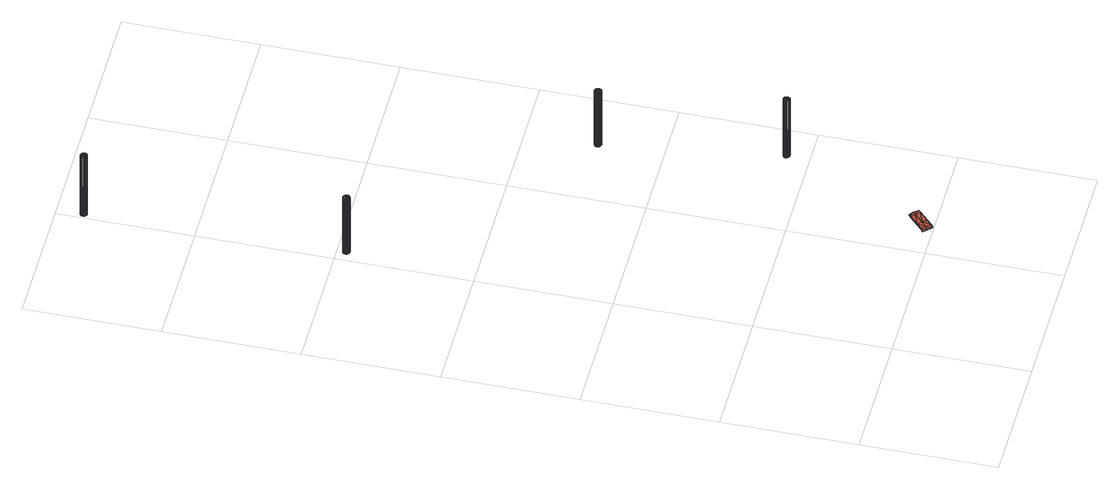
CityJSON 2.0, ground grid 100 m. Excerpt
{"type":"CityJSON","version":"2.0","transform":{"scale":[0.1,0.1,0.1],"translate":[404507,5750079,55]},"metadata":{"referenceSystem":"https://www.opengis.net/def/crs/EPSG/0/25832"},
"CityObjects":{
"building1":{"type":"Building","attributes":{"Geometrietyp2DReferenz":"1000","Gemeindeschluessel":"05515000","function":"51002_1251","roofType":"9999","measuredHeight":52.26},"geometry":[{"type":"Solid","lod":"2","boundaries":[[[[0,1,2]],[[1,3,2]],[[4,5,0]],[[5,1,0]],[[6,7,4]],[[7,5,4]],[[8,9,6]],[[9,7,6]],[[10,11,8]],[[11,9,8]],[[12,13,10]],[[13,11,10]],[[14,15,12]],[[15,13,12]],[[16,17,14]],[[17,15,14]],[[18,19,16]],[[19,17,16]],[[20,21,18]],[[21,19,18]],[[22,23,20]],[[23,21,20]],[[24,25,22]],[[25,23,22]],[[26,27,24]],[[27,25,24]],[[28,29,26]],[[29,27,26]],[[30,31,28]],[[31,29,28]],[[32,33,30]],[[33,31,30]],[[34,35,32]],[[35,33,32]],[[36,37,34]],[[37,35,34]],[[38,39,36]],[[39,37,36]],[[2,3,38]],[[3,39,38]],[[3,1,39]],[[1,5,39]],[[5,7,39]],[[7,9,39]],[[9,11,39]],[[11,13,39]],[[13,15,39]],[[15,17,39]],[[17,19,39]],[[19,21,39]],[[21,23,39]],[[23,25,39]],[[25,27,39]],[[27,29,39]],[[29,31,39]],[[31,33,39]],[[33,35,39]],[[35,37,39]],[[0,2,4]],[[2,38,4]],[[38,36,4]],[[30,28,4]],[[36,34,4]],[[34,32,4]],[[32,30,4]],[[28,26,4]],[[26,24,4]],[[24,22,4]],[[22,20,4]],[[20,18,4]],[[18,16,4]],[[16,14,4]],[[14,12,4]],[[12,10,4]],[[10,8,4]],[[8,6,4]]]],"semantics":{"surfaces":[{"type":"WallSurface"},{"type":"GroundSurface"},{"type":"RoofSurface"}],"values":[[0,0,0,0,0,0,0,0,0,0,0,0,0,0,0,0,0,0,0,0,0,0,0,0,0,0,0,0,0,0,0,0,0,0,0,0,0,0,0,0,1,1,1,1,1,1,1,1,1,1,1,1,1,1,1,1,1,1,2,2,2,2,2,2,2,2,2,2,2,2,2,2,2,2,2,2]]}}]},
"building2":{"type":"Building","attributes":{"Geometrietyp2DReferenz":"2000","Gemeindeschluessel":"05515000","function":"53001_1800","roofType":"9999","measuredHeight":1},"geometry":[{"type":"Solid","lod":"2","boundaries":[[[[40,41,42]],[[41,43,42]],[[44,45,40]],[[45,41,40]],[[46,47,44]],[[47,45,44]],[[48,49,46]],[[49,47,46]],[[50,51,48]],[[51,49,48]],[[52,53,50]],[[53,51,50]],[[54,55,52]],[[55,53,52]],[[56,57,54]],[[57,55,54]],[[58,59,56]],[[59,57,56]],[[60,61,58]],[[61,59,58]],[[62,63,60]],[[63,61,60]],[[64,65,62]],[[65,63,62]],[[42,43,64]],[[43,65,64]],[[45,66,41]],[[41,66,43]],[[49,67,47]],[[47,67,45]],[[45,67,66]],[[51,68,67]],[[51,67,49]],[[53,55,68]],[[53,68,51]],[[66,63,43]],[[43,63,65]],[[67,61,66]],[[66,61,63]],[[68,59,61]],[[68,61,67]],[[55,57,59]],[[55,59,68]],[[44,40,69]],[[40,42,69]],[[48,46,70]],[[46,44,70]],[[44,69,70]],[[50,70,71]],[[50,48,70]],[[52,71,54]],[[52,50,71]],[[69,42,62]],[[42,64,62]],[[70,69,60]],[[69,62,60]],[[71,60,58]],[[71,70,60]],[[54,58,56]],[[54,71,58]]]],"semantics":{"surfaces":[{"type":"WallSurface"},{"type":"GroundSurface"},{"type":"RoofSurface"}],"values":[[0,0,0,0,0,0,0,0,0,0,0,0,0,0,0,0,0,0,0,0,0,0,0,0,0,0,1,1,1,1,1,1,1,1,1,1,1,1,1,1,1,1,1,2,2,2,2,2,2,2,2,2,2,2,2,2,2,2,2,2]]}}]},
"building3":{"type":"Building","attributes":{"Geometrietyp2DReferenz":"1000","Gemeindeschluessel":"05515000","function":"51002_1251","roofType":"9999","measuredHeight":55.97},"geometry":[{"type":"Solid","lod":"2","boundaries":[[[[72,73,74]],[[73,75,74]],[[76,77,72]],[[77,73,72]],[[78,79,76]],[[79,77,76]],[[80,81,78]],[[81,79,78]],[[82,83,80]],[[83,81,80]],[[84,85,82]],[[85,83,82]],[[86,87,84]],[[87,85,84]],[[88,89,86]],[[89,87,86]],[[90,91,88]],[[91,89,88]],[[92,93,90]],[[93,91,90]],[[94,95,92]],[[95,93,92]],[[96,97,94]],[[97,95,94]],[[98,99,96]],[[99,97,96]],[[100,101,98]],[[101,99,98]],[[102,103,100]],[[103,101,100]],[[104,105,102]],[[105,103,102]],[[106,107,104]],[[107,105,104]],[[108,109,106]],[[109,107,106]],[[110,111,108]],[[111,109,108]],[[74,75,110]],[[75,111,110]],[[75,73,111]],[[73,77,111]],[[77,79,111]],[[79,81,111]],[[81,83,111]],[[83,85,111]],[[85,87,111]],[[87,89,111]],[[89,91,111]],[[91,93,111]],[[93,95,111]],[[95,97,111]],[[103,105,111]],[[97,99,111]],[[99,101,111]],[[101,103,111]],[[105,107,111]],[[107,109,111]],[[72,74,76]],[[74,110,76]],[[110,108,76]],[[108,106,76]],[[106,104,76]],[[104,102,76]],[[102,100,76]],[[100,98,76]],[[98,96,76]],[[96,94,76]],[[94,92,76]],[[92,90,76]],[[90,88,76]],[[88,86,76]],[[86,84,76]],[[84,82,76]],[[82,80,76]],[[80,78,76]]]],"semantics":{"surfaces":[{"type":"WallSurface"},{"type":"GroundSurface"},{"type":"RoofSurface"}],"values":[[0,0,0,0,0,0,0,0,0,0,0,0,0,0,0,0,0,0,0,0,0,0,0,0,0,0,0,0,0,0,0,0,0,0,0,0,0,0,0,0,1,1,1,1,1,1,1,1,1,1,1,1,1,1,1,1,1,1,2,2,2,2,2,2,2,2,2,2,2,2,2,2,2,2,2,2]]}}]},
"building4":{"type":"Building","attributes":{"Geometrietyp2DReferenz":"1000","Gemeindeschluessel":"05515000","function":"51002_1251","roofType":"9999","measuredHeight":53.88},"geometry":[{"type":"Solid","lod":"2","boundaries":[[[[112,113,114]],[[113,115,114]],[[116,117,112]],[[117,113,112]],[[118,119,116]],[[119,117,116]],[[120,121,118]],[[121,119,118]],[[122,123,120]],[[123,121,120]],[[124,125,122]],[[125,123,122]],[[126,127,124]],[[127,125,124]],[[128,129,126]],[[129,127,126]],[[130,131,128]],[[131,129,128]],[[132,133,130]],[[133,131,130]],[[134,135,132]],[[135,133,132]],[[136,137,134]],[[137,135,134]],[[138,139,136]],[[139,137,136]],[[140,141,138]],[[141,139,138]],[[142,143,140]],[[143,141,140]],[[144,145,142]],[[145,143,142]],[[146,147,144]],[[147,145,144]],[[148,149,146]],[[149,147,146]],[[150,151,148]],[[151,149,148]],[[114,115,150]],[[115,151,150]],[[115,113,151]],[[113,117,151]],[[117,119,151]],[[119,121,151]],[[121,123,151]],[[123,125,151]],[[125,127,151]],[[127,129,151]],[[129,131,151]],[[131,133,151]],[[133,135,151]],[[135,137,151]],[[137,139,151]],[[139,141,151]],[[141,143,151]],[[143,145,151]],[[145,147,151]],[[147,149,151]],[[112,114,116]],[[114,150,116]],[[150,148,116]],[[148,146,116]],[[146,144,116]],[[144,142,116]],[[142,140,116]],[[140,138,116]],[[138,136,116]],[[136,134,116]],[[134,132,116]],[[132,130,116]],[[130,128,116]],[[128,126,116]],[[126,124,116]],[[124,122,116]],[[122,120,116]],[[120,118,116]]]],"semantics":{"surfaces":[{"type":"WallSurface"},{"type":"GroundSurface"},{"type":"RoofSurface"}],"values":[[0,0,0,0,0,0,0,0,0,0,0,0,0,0,0,0,0,0,0,0,0,0,0,0,0,0,0,0,0,0,0,0,0,0,0,0,0,0,0,0,1,1,1,1,1,1,1,1,1,1,1,1,1,1,1,1,1,1,2,2,2,2,2,2,2,2,2,2,2,2,2,2,2,2,2,2]]}}]},
"building5":{"type":"Building","attributes":{"Geometrietyp2DReferenz":"1000","Gemeindeschluessel":"05515000","function":"51002_1251","roofType":"9999","measuredHeight":51.57},"geometry":[{"type":"Solid","lod":"2","boundaries":[[[[152,153,154]],[[153,155,154]],[[156,157,152]],[[157,153,152]],[[158,159,156]],[[159,157,156]],[[160,161,158]],[[161,159,158]],[[162,163,160]],[[163,161,160]],[[164,165,162]],[[165,163,162]],[[166,167,164]],[[167,165,164]],[[168,169,166]],[[169,167,166]],[[170,171,168]],[[171,169,168]],[[172,173,170]],[[173,171,170]],[[174,175,172]],[[175,173,172]],[[176,177,174]],[[177,175,174]],[[178,179,176]],[[179,177,176]],[[180,181,178]],[[181,179,178]],[[182,183,180]],[[183,181,180]],[[184,185,182]],[[185,183,182]],[[186,187,184]],[[187,185,184]],[[188,189,186]],[[189,187,186]],[[190,191,188]],[[191,189,188]],[[154,155,190]],[[155,191,190]],[[155,153,191]],[[153,157,191]],[[157,159,191]],[[159,161,191]],[[161,163,191]],[[163,165,191]],[[165,167,191]],[[167,169,191]],[[169,171,191]],[[171,173,191]],[[173,175,191]],[[175,177,191]],[[177,179,191]],[[179,181,191]],[[181,183,191]],[[183,185,191]],[[185,187,191]],[[187,189,191]],[[152,154,156]],[[154,190,156]],[[190,188,156]],[[188,186,156]],[[186,184,156]],[[184,182,156]],[[182,180,156]],[[180,178,156]],[[178,176,156]],[[176,174,156]],[[174,172,156]],[[172,170,156]],[[170,168,156]],[[168,166,156]],[[166,164,156]],[[164,162,156]],[[162,160,156]],[[160,158,156]]]],"semantics":{"surfaces":[{"type":"WallSurface"},{"type":"GroundSurface"},{"type":"RoofSurface"}],"values":[[0,0,0,0,0,0,0,0,0,0,0,0,0,0,0,0,0,0,0,0,0,0,0,0,0,0,0,0,0,0,0,0,0,0,0,0,0,0,0,0,1,1,1,1,1,1,1,1,1,1,1,1,1,1,1,1,1,1,2,2,2,2,2,2,2,2,2,2,2,2,2,2,2,2,2,2]]}}]}
},
"vertices":[
[106,3944,532],[106,3944,9],[101,3951,532],[101,3951,9],[108,3937,532],[108,3937,9],[108,3929,532],[108,3929,9],[106,3922,532],[106,3922,9],[101,3915,532],[101,3915,9],[95,3911,532],[95,3911,9],[87,3908,532],[87,3908,9],[80,3908,532],[80,3908,9],[72,3911,532],[72,3911,9],[66,3915,532],[66,3915,9],[61,3922,532],[61,3922,9],[59,3929,532],[59,3929,9],[59,3937,532],[59,3937,9],[61,3944,532],[61,3944,9],[66,3951,532],[66,3951,9],[72,3955,532],[72,3955,9],[80,3958,532],[80,3958,9],[87,3958,532],[87,3958,9],[95,3955,532],[95,3955,9],
[1411,142,13],[1411,142,3],[1384,171,13],[1384,171,3],[1392,124,13],[1392,124,3],[1329,64,13],[1329,64,3],[1328,63,13],[1328,63,3],[1288,26,13],[1288,26,3],[1268,8,12],[1268,8,2],[1241,37,12],[1241,37,2],[1214,67,12],[1214,67,2],[1234,85,13],[1234,85,3],[1274,122,13],[1274,122,3],[1336,181,13],[1336,181,3],[1356,200,13],[1356,200,3],[1364,152,3],[1301,92,3],[1261,56,3],[1364,152,13],[1301,92,13],[1261,56,13],
[53,5815,577],[53,5815,17],[48,5821,577],[48,5821,17],[55,5807,577],[55,5807,17],[55,5799,577],[55,5799,17],[53,5792,577],[53,5792,17],[48,5786,577],[48,5786,17],[42,5781,577],[42,5781,17],[35,5779,577],[35,5779,17],[27,5779,577],[27,5779,17],[19,5781,577],[19,5781,17],[13,5786,577],[13,5786,17],[8,5792,577],[8,5792,17],[6,5799,577],[6,5799,17],[6,5807,577],[6,5807,17],[8,5815,577],[8,5815,17],[13,5821,577],[13,5821,17],[19,5826,577],[19,5826,17],[27,5828,577],[27,5828,17],[35,5828,577],[35,5828,17],[42,5826,577],[42,5826,17],
[1761,1179,554],[1761,1179,15],[1757,1186,554],[1757,1186,15],[1764,1172,554],[1764,1172,15],[1764,1164,554],[1764,1164,15],[1761,1157,554],[1761,1157,15],[1757,1150,554],[1757,1150,15],[1750,1146,554],[1750,1146,15],[1743,1143,554],[1743,1143,15],[1735,1143,554],[1735,1143,15],[1728,1146,554],[1728,1146,15],[1721,1150,554],[1721,1150,15],[1717,1157,554],[1717,1157,15],[1714,1164,554],[1714,1164,15],[1714,1172,554],[1714,1172,15],[1717,1179,554],[1717,1179,15],[1721,1186,554],[1721,1186,15],[1728,1190,554],[1728,1190,15],[1735,1193,554],[1735,1193,15],[1743,1193,554],[1743,1193,15],[1750,1190,554],[1750,1190,15],
[1571,2487,526],[1571,2487,10],[1567,2493,526],[1567,2493,10],[1574,2479,526],[1574,2479,10],[1574,2472,526],[1574,2472,10],[1571,2464,526],[1571,2464,10],[1567,2458,526],[1567,2458,10],[1560,2453,526],[1560,2453,10],[1553,2451,526],[1553,2451,10],[1545,2451,526],[1545,2451,10],[1538,2453,526],[1538,2453,10],[1531,2458,526],[1531,2458,10],[1527,2464,526],[1527,2464,10],[1524,2472,526],[1524,2472,10],[1524,2479,526],[1524,2479,10],[1527,2487,526],[1527,2487,10],[1531,2493,526],[1531,2493,10],[1538,2498,526],[1538,2498,10],[1545,2500,526],[1545,2500,10],[1553,2500,526],[1553,2500,10],[1560,2498,526],[1560,2498,10]
]}
